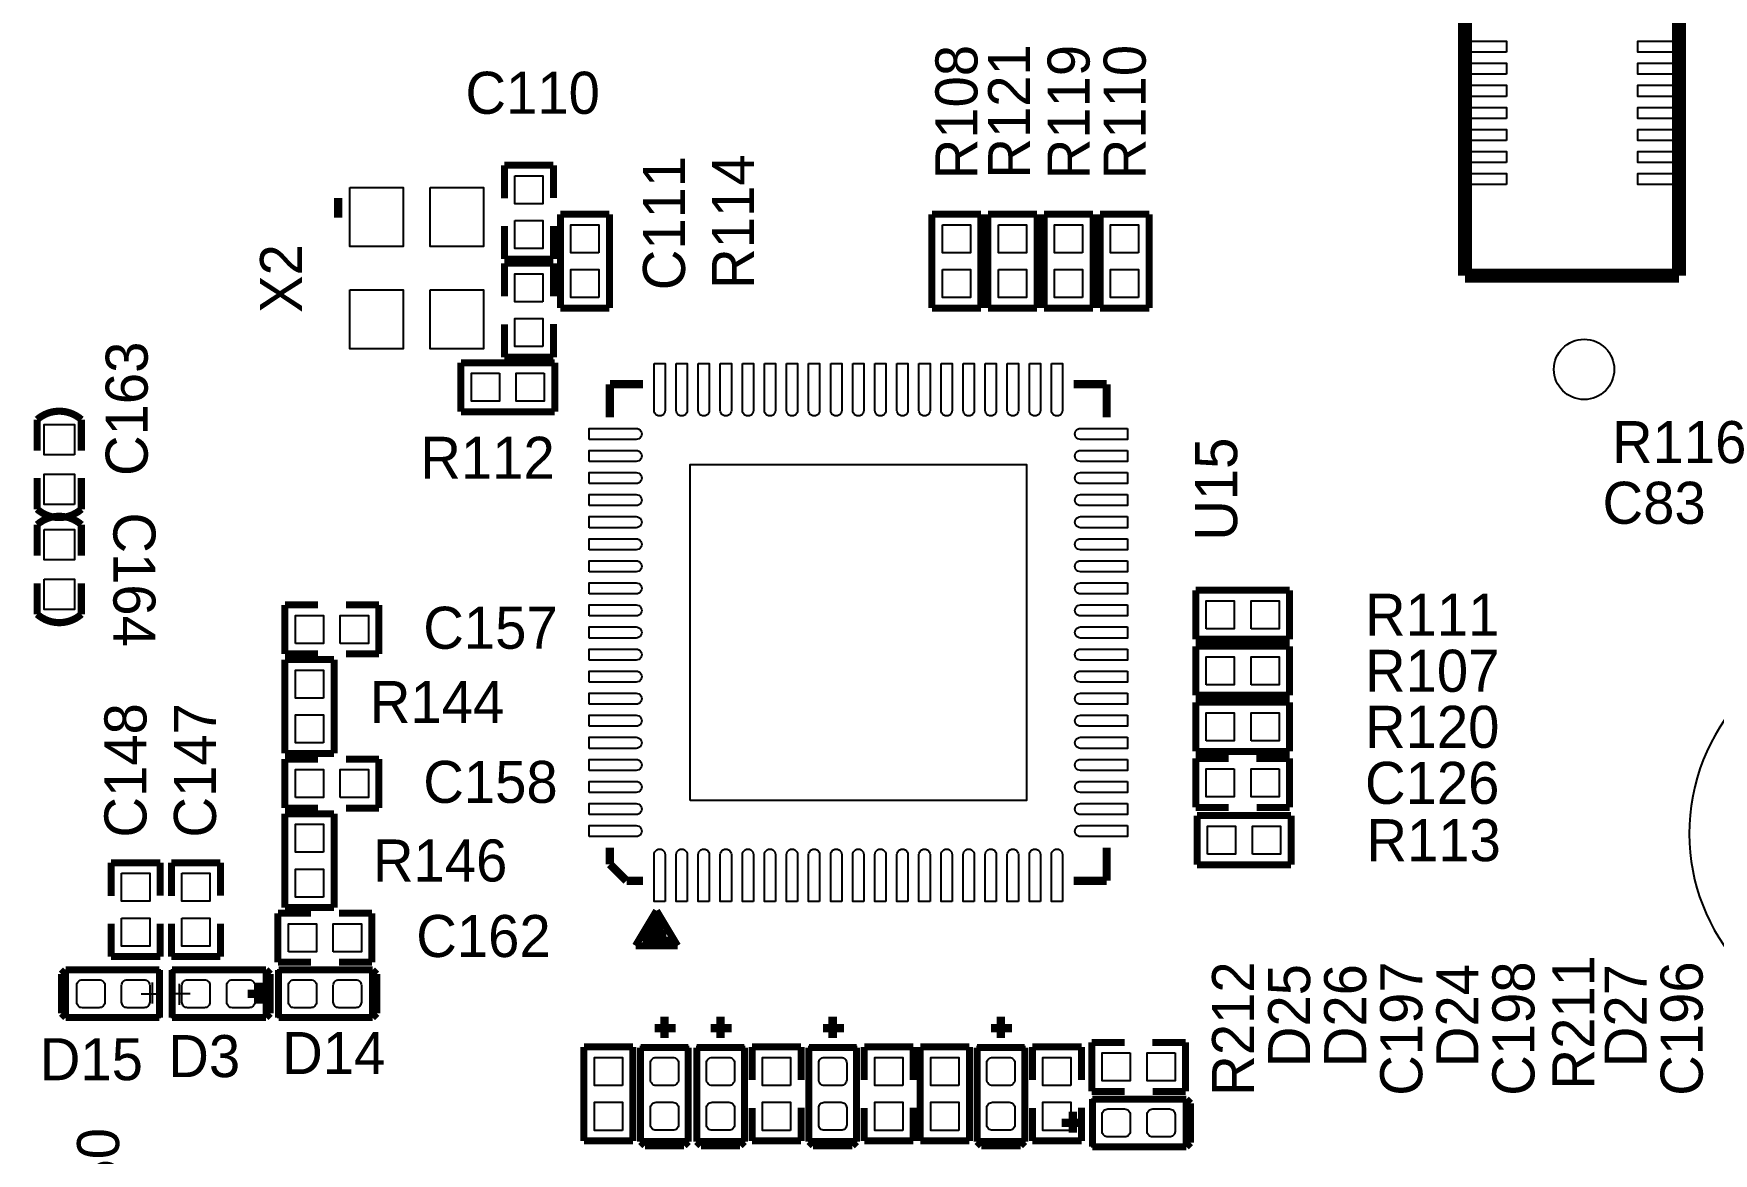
# Model space of a CAD drawing. Extents: x -68.5 to 22.8, y 26 to 103.8.
# Drawn here: x -40.09 to -9.65, y 45.42 to 65.72 of the extents above; entities that cross this region are included whole.
import ezdxf
from ezdxf.enums import TextEntityAlignment as Align

# ---------------------------------------------------------------- set-up
doc = ezdxf.new("R2010")
doc.units = 0
for name, color, linetype in [('PG_SILKSCREEN_TOP', 7, 'CONTINUOUS'), ('PIN_TOP', 84, 'CONTINUOUS'), ('RD_SILKSCREEN_TOP', 7, 'CONTINUOUS'), ('RKO_ALL', 1, 'CONTINUOUS')]:
    doc.layers.add(name, color=color, linetype=linetype)

msp = doc.modelspace()

# ---------------------------------------------------------------- linework, layer by layer
at = {"layer": 'PG_SILKSCREEN_TOP'}
for points, const_width in [([(-14.153896, 61.332872), (-14.153896, 84.432648)], 0.254), ([(-10.273792, 84.432648), (-10.273792, 61.332872)], 0.254), ([(-31.5595, 62.73419), (-31.5595, 63.3349)], 0.127), ([(-31.5595, 63.3349), (-30.6705, 63.3349)], 0.127), ([(-30.6705, 63.3349), (-30.6705, 62.738)], 0.127), ([(-34.5694, 62.738), (-34.5694, 62.3824)], 0.1524), ([(-30.5435, 62.4459), (-29.6545, 62.4459)], 0.127), ([(-30.5435, 60.7441), (-30.5435, 62.4459)], 0.127), ([(-29.6545, 62.4459), (-29.6545, 60.7441)], 0.127), ([(-23.8125, 60.7441), (-23.8125, 62.4459)], 0.127), ([(-23.8125, 62.4459), (-22.9235, 62.4459)], 0.127), ([(-22.9235, 62.4459), (-22.9235, 60.7441)], 0.127), ([(-22.7965, 60.7441), (-22.7965, 62.4459)], 0.127), ([(-22.7965, 62.4459), (-21.9075, 62.4459)], 0.127), ([(-21.9075, 62.4459), (-21.9075, 60.7441)], 0.127), ([(-21.7805, 62.4459), (-20.8915, 62.4459)], 0.127), ([(-21.7805, 60.7441), (-21.7805, 62.4459)], 0.127), ([(-20.8915, 62.4459), (-20.8915, 60.7441)], 0.127), ([(-20.7645, 62.4459), (-19.8755, 62.4459)], 0.127), ([(-20.7645, 60.7441), (-20.7645, 62.4459)], 0.127), ([(-19.8755, 62.4459), (-19.8755, 60.7441)], 0.127), ([(-31.5595, 61.6331), (-31.5595, 62.23)], 0.127), ([(-30.6705, 62.23), (-30.6705, 61.6331)], 0.127), ([(-30.6705, 61.6331), (-31.5595, 61.6331)], 0.127), ([(-31.5595, 60.96), (-31.5595, 61.5569)], 0.127), ([(-31.5595, 61.5569), (-30.6705, 61.5569)], 0.127), ([(-30.6705, 61.5569), (-30.6705, 60.96)], 0.127), ([(-10.273792, 61.332872), (-14.153896, 61.332872)], 0.254), ([(-29.6545, 60.7441), (-30.5435, 60.7441)], 0.127), ([(-22.9235, 60.7441), (-23.8125, 60.7441)], 0.127), ([(-21.9075, 60.7441), (-22.7965, 60.7441)], 0.127), ([(-20.8915, 60.7441), (-21.7805, 60.7441)], 0.127), ([(-19.8755, 60.7441), (-20.7645, 60.7441)], 0.127), ([(-31.5595, 59.8551), (-31.5595, 60.452)], 0.127), ([(-30.6705, 60.45581), (-30.6705, 59.8551)], 0.127), ([(-32.3469, 58.8645), (-32.3469, 59.7535)], 0.127), ([(-32.3469, 59.7535), (-30.6451, 59.7535)], 0.127), ([(-30.6705, 59.8551), (-31.5595, 59.8551)], 0.127), ([(-30.6451, 59.7535), (-30.6451, 58.8645)], 0.127), ([(-29.045916, 59.364118), (-29.646118, 59.364118)], 0.150114), ([(-29.646118, 59.364118), (-29.646118, 58.763916)], 0.150114), ([(-20.645882, 59.364118), (-21.246084, 59.364118)], 0.150114), ([(-20.645882, 58.763916), (-20.645882, 59.364118)], 0.150114), ([(-39.22395, 58.7248), (-39.22395, 58.161936)], 0.130048), ([(-30.6451, 58.8645), (-32.3469, 58.8645)], 0.127), ([(-39.22395, 57.0992), (-39.22395, 57.662064)], 0.130048), ([(-40.02405, 56.8198), (-40.02405, 56.256936)], 0.130048), ([(-40.02405, 55.1942), (-40.02405, 55.757064)], 0.130048), ([(-35.5346, 55.36438), (-34.9377, 55.36438)], 0.127), ([(-35.5346, 54.47538), (-35.5346, 55.36438)], 0.127), ([(-34.4297, 55.36438), (-33.8328, 55.36438)], 0.127), ([(-33.8328, 55.36438), (-33.8328, 54.47538)], 0.127), ([(-19.03222, 55.63108), (-17.33042, 55.63108)], 0.127), ([(-19.03222, 54.74208), (-19.03222, 55.63108)], 0.127), ([(-17.33042, 55.63108), (-17.33042, 54.74208)], 0.127), ([(-17.33042, 54.74208), (-19.03222, 54.74208)], 0.127), ([(-34.93389, 54.47538), (-35.5346, 54.47538)], 0.127), ([(-33.8328, 54.47538), (-34.4297, 54.47538)], 0.127), ([(-19.03222, 53.72608), (-19.03222, 54.61508)], 0.127), ([(-19.03222, 54.61508), (-17.33042, 54.61508)], 0.127), ([(-17.33042, 54.61508), (-17.33042, 53.72608)], 0.127), ([(-35.5346, 54.37378), (-34.6456, 54.37378)], 0.127), ([(-35.5346, 52.67198), (-35.5346, 54.37378)], 0.127), ([(-34.6456, 54.37378), (-34.6456, 52.67198)], 0.127), ([(-17.33042, 53.72608), (-19.03222, 53.72608)], 0.127), ([(-19.03222, 52.71008), (-19.03222, 53.59908)], 0.127), ([(-19.03222, 53.59908), (-17.33042, 53.59908)], 0.127), ([(-17.33042, 53.59908), (-17.33042, 52.71008)], 0.127), ([(-34.6456, 52.67198), (-35.5346, 52.67198)], 0.127), ([(-17.33042, 52.71008), (-19.03222, 52.71008)], 0.127), ([(-35.5346, 51.68138), (-35.5346, 52.57038)], 0.127), ([(-35.5346, 52.57038), (-34.9377, 52.57038)], 0.127), ([(-34.4297, 52.57038), (-33.8328, 52.57038)], 0.127), ([(-33.8328, 52.57038), (-33.8328, 51.68138)], 0.127), ([(-19.03222, 51.69408), (-19.03222, 52.58308)], 0.127), ([(-19.03222, 52.58308), (-18.43532, 52.58308)], 0.127), ([(-17.93113, 52.58308), (-17.33042, 52.58308)], 0.127), ([(-17.33042, 52.58308), (-17.33042, 51.69408)], 0.127), ([(-34.93389, 51.68138), (-35.5346, 51.68138)], 0.127), ([(-33.8328, 51.68138), (-34.4297, 51.68138)], 0.127), ([(-18.43532, 51.69408), (-19.03222, 51.69408)], 0.127), ([(-17.33042, 51.69408), (-17.92732, 51.69408)], 0.127), ([(-35.5346, 51.57978), (-34.6456, 51.57978)], 0.127), ([(-35.5346, 49.87798), (-35.5346, 51.57978)], 0.127), ([(-34.6456, 51.57978), (-34.6456, 49.87798)], 0.127), ([(-19.00682, 50.65522), (-19.00682, 51.54422)], 0.127), ([(-19.00682, 51.54422), (-17.30502, 51.54422)], 0.127), ([(-17.30502, 51.54422), (-17.30502, 50.65522)], 0.127), ([(-29.646118, 50.66411), (-29.646118, 50.964084)], 0.150114), ([(-20.645882, 50.363882), (-20.645882, 50.964084)], 0.150114), ([(-38.6842, 50.09007), (-38.6842, 50.69078)], 0.127), ([(-38.6842, 50.69078), (-37.7952, 50.69078)], 0.127), ([(-37.7952, 50.69078), (-37.7952, 50.09388)], 0.127), ([(-37.592, 50.09007), (-37.592, 50.69078)], 0.127), ([(-37.592, 50.69078), (-36.703, 50.69078)], 0.127), ([(-36.703, 50.69078), (-36.703, 50.09388)], 0.127), ([(-29.34589, 50.363882), (-29.646118, 50.66411)], 0.150114), ([(-17.30502, 50.65522), (-19.00682, 50.65522)], 0.127), ([(-29.045916, 50.363882), (-29.34589, 50.363882)], 0.150114), ([(-21.246084, 50.363882), (-20.645882, 50.363882)], 0.150114), ([(-34.6456, 49.87798), (-35.5346, 49.87798)], 0.127), ([(-38.6842, 48.98898), (-38.6842, 49.58588)], 0.127), ([(-37.7952, 49.58588), (-37.7952, 48.98898)], 0.127), ([(-37.592, 48.98898), (-37.592, 49.58588)], 0.127), ([(-36.703, 49.58588), (-36.703, 48.98898)], 0.127), ([(-35.6616, 49.77638), (-35.0647, 49.77638)], 0.127), ([(-35.6616, 48.88738), (-35.6616, 49.77638)], 0.127), ([(-34.5567, 49.77638), (-33.9598, 49.77638)], 0.127), ([(-33.9598, 49.77638), (-33.9598, 48.88738)], 0.127), ([(-29.182822, 49.186592), (-28.801822, 49.821592)], 0.127), ([(-28.954222, 49.465992), (-28.801822, 49.694592)], 0.127), ([(-28.801822, 49.821592), (-28.420822, 49.186592)], 0.127), ([(-28.801822, 49.694592), (-28.700222, 49.542192)], 0.127), ([(-29.055822, 49.288192), (-29.005022, 49.389792)], 0.127), ([(-28.547822, 49.288192), (-29.055822, 49.288192)], 0.127), ([(-29.005022, 49.389792), (-28.624022, 49.389792)], 0.127), ([(-28.674822, 49.465992), (-28.954222, 49.465992)], 0.127), ([(-28.700222, 49.542192), (-28.827222, 49.542192)], 0.127), ([(-28.624022, 49.389792), (-28.674822, 49.465992)], 0.127), ([(-28.547822, 49.186592), (-28.547822, 49.288192)], 0.127), ([(-37.7952, 48.98898), (-38.6842, 48.98898)], 0.127), ([(-36.703, 48.98898), (-37.592, 48.98898)], 0.127), ([(-28.420822, 49.186592), (-29.182822, 49.186592)], 0.127), ([(-28.420822, 49.186592), (-28.547822, 49.186592)], 0.127), ([(-39.5859, 48.67148), (-39.5097, 48.74768)], 0.127), ([(-39.5859, 47.96028), (-39.5859, 48.67148)], 0.127), ([(-39.5097, 47.88408), (-39.5097, 48.74768)], 0.127), ([(-39.5097, 48.74768), (-37.8079, 48.74768)], 0.127), ([(-37.8079, 48.74768), (-37.8079, 47.88408)], 0.127), ([(-37.5793, 48.74768), (-35.8775, 48.74768)], 0.127), ([(-37.5793, 47.88408), (-37.5793, 48.74768)], 0.127), ([(-35.8775, 48.74768), (-35.8775, 47.88408)], 0.127), ([(-35.8775, 48.74768), (-35.8013, 48.67148)], 0.127), ([(-35.8013, 48.67148), (-35.8013, 47.96028)], 0.127), ([(-35.06089, 48.88738), (-35.6616, 48.88738)], 0.127), ([(-35.6489, 48.74768), (-33.9471, 48.74768)], 0.127), ([(-35.6489, 47.88408), (-35.6489, 48.74768)], 0.127), ([(-33.9598, 48.88738), (-34.5567, 48.88738)], 0.127), ([(-33.9471, 48.74768), (-33.9471, 47.88408)], 0.127), ([(-33.9471, 48.74768), (-33.8709, 48.67148)], 0.127), ([(-33.8709, 48.67148), (-33.8709, 47.96028)], 0.127), ([(-36.0045, 48.13808), (-36.0045, 48.51908)], 0.1524), ([(-36.2077, 48.31588), (-35.8267, 48.31588)], 0.1524), ([(-39.5097, 47.88408), (-39.5859, 47.96028)], 0.127), ([(-37.8079, 47.88408), (-39.5097, 47.88408)], 0.127), ([(-35.8775, 47.88408), (-37.5793, 47.88408)], 0.127), ([(-35.8013, 47.96028), (-35.8775, 47.88408)], 0.127), ([(-33.9471, 47.88408), (-35.6489, 47.88408)], 0.127), ([(-33.8709, 47.96028), (-33.9471, 47.88408)], 0.127), ([(-28.658058, 47.897542), (-28.658058, 47.516542)], 0.1524), ([(-27.642058, 47.897542), (-27.642058, 47.516542)], 0.1524), ([(-25.610058, 47.897542), (-25.610058, 47.516542)], 0.1524), ([(-22.562058, 47.897542), (-22.562058, 47.516542)], 0.1524), ([(-28.835858, 47.694342), (-28.454858, 47.694342)], 0.1524), ([(-27.819858, 47.694342), (-27.438858, 47.694342)], 0.1524), ([(-25.787858, 47.694342), (-25.406858, 47.694342)], 0.1524), ([(-22.739858, 47.694342), (-22.358858, 47.694342)], 0.1524), ([(-20.9169, 46.5455), (-20.9169, 47.4345)], 0.127), ([(-20.9169, 47.4345), (-20.32, 47.4345)], 0.127), ([(-19.81581, 47.4345), (-19.2151, 47.4345)], 0.127), ([(-19.2151, 47.4345), (-19.2151, 46.5455)], 0.127), ([(-30.118558, 47.351188), (-29.229558, 47.351188)], 0.127), ([(-30.118558, 45.649388), (-30.118558, 47.351188)], 0.127), ([(-29.229558, 47.351188), (-29.229558, 45.649388)], 0.127), ([(-29.089858, 45.636942), (-29.089858, 47.338742)], 0.127), ([(-29.089858, 47.338742), (-28.226258, 47.338742)], 0.127), ([(-28.226258, 47.338742), (-28.226258, 45.636942)], 0.127), ([(-28.073858, 45.636942), (-28.073858, 47.338742)], 0.127), ([(-28.073858, 47.338742), (-27.210258, 47.338742)], 0.127), ([(-27.210258, 47.338742), (-27.210258, 45.636942)], 0.127), ([(-27.070558, 46.754288), (-27.070558, 47.351188)], 0.127), ([(-27.070558, 47.351188), (-26.181558, 47.351188)], 0.127), ([(-26.181558, 47.351188), (-26.181558, 46.754288)], 0.127), ([(-26.041858, 45.636942), (-26.041858, 47.338742)], 0.127), ([(-26.041858, 47.338742), (-25.178258, 47.338742)], 0.127), ([(-25.178258, 47.338742), (-25.178258, 45.636942)], 0.127), ([(-25.038558, 46.754288), (-25.038558, 47.351188)], 0.127), ([(-25.038558, 47.351188), (-24.149558, 47.351188)], 0.127), ([(-24.149558, 47.351188), (-24.149558, 46.754288)], 0.127), ([(-24.022558, 47.351188), (-23.133558, 47.351188)], 0.127), ([(-24.022558, 45.649388), (-24.022558, 47.351188)], 0.127), ([(-23.133558, 47.351188), (-23.133558, 45.649388)], 0.127), ([(-22.993858, 45.636942), (-22.993858, 47.338742)], 0.127), ([(-22.993858, 47.338742), (-22.130258, 47.338742)], 0.127), ([(-22.130258, 47.338742), (-22.130258, 45.636942)], 0.127), ([(-21.990558, 46.754288), (-21.990558, 47.351188)], 0.127), ([(-21.990558, 47.351188), (-21.101558, 47.351188)], 0.127), ([(-21.101558, 47.351188), (-21.101558, 46.754288)], 0.127), ([(-20.32, 46.5455), (-20.9169, 46.5455)], 0.127), ([(-19.2151, 46.5455), (-19.812, 46.5455)], 0.127), ([(-27.070558, 45.649388), (-27.070558, 46.246288)], 0.127), ([(-26.181558, 46.250352), (-26.181558, 45.649388)], 0.127), ([(-25.038558, 45.649388), (-25.038558, 46.246288)], 0.127), ([(-24.149558, 46.250352), (-24.149558, 45.649388)], 0.127), ([(-21.990558, 45.649388), (-21.990558, 46.246288)], 0.127), ([(-21.101558, 46.250352), (-21.101558, 45.649388)], 0.127), ([(-20.9042, 46.4058), (-19.2024, 46.4058)], 0.127), ([(-20.9042, 45.5422), (-20.9042, 46.4058)], 0.127), ([(-19.2024, 46.4058), (-19.2024, 45.5422)], 0.127), ([(-19.2024, 46.4058), (-19.1262, 46.3296)], 0.127), ([(-19.1262, 46.3296), (-19.1262, 45.6184)], 0.127), ([(-21.463, 45.974), (-21.082, 45.974)], 0.1524), ([(-21.2598, 45.7962), (-21.2598, 46.1772)], 0.1524), ([(-29.229558, 45.649388), (-30.118558, 45.649388)], 0.127), ([(-28.226258, 45.636942), (-29.089858, 45.636942)], 0.127), ([(-29.013658, 45.560742), (-29.089858, 45.636942)], 0.127), ([(-28.226258, 45.636942), (-28.302458, 45.560742)], 0.127), ([(-27.210258, 45.636942), (-28.073858, 45.636942)], 0.127), ([(-27.997658, 45.560742), (-28.073858, 45.636942)], 0.127), ([(-27.210258, 45.636942), (-27.286458, 45.560742)], 0.127), ([(-26.181558, 45.649388), (-27.070558, 45.649388)], 0.127), ([(-25.178258, 45.636942), (-26.041858, 45.636942)], 0.127), ([(-25.965658, 45.560742), (-26.041858, 45.636942)], 0.127), ([(-25.178258, 45.636942), (-25.254458, 45.560742)], 0.127), ([(-24.149558, 45.649388), (-25.038558, 45.649388)], 0.127), ([(-23.133558, 45.649388), (-24.022558, 45.649388)], 0.127), ([(-22.130258, 45.636942), (-22.993858, 45.636942)], 0.127), ([(-22.917658, 45.560742), (-22.993858, 45.636942)], 0.127), ([(-22.130258, 45.636942), (-22.206458, 45.560742)], 0.127), ([(-21.101558, 45.649388), (-21.990558, 45.649388)], 0.127), ([(-19.1262, 45.6184), (-19.2024, 45.5422)], 0.127), ([(-28.302458, 45.560742), (-29.013658, 45.560742)], 0.127), ([(-27.286458, 45.560742), (-27.997658, 45.560742)], 0.127), ([(-25.254458, 45.560742), (-25.965658, 45.560742)], 0.127), ([(-22.206458, 45.560742), (-22.917658, 45.560742)], 0.127), ([(-19.2024, 45.5422), (-20.9042, 45.5422)], 0.127)]:
    msp.add_lwpolyline(points, dxfattribs=dict(at, const_width=const_width))
at = {"layer": 'PG_SILKSCREEN_TOP', "const_width": 0.130048}
for points in [[(-40.02405, 58.161936), (-40.02405, 58.7248, -0.377946), (-39.22395, 58.7248)], [(-40.02405, 57.662064), (-40.02405, 57.0992, 0.377946), (-39.22395, 57.0992)], [(-39.22395, 56.256936), (-39.22395, 56.8198, 0.377946), (-40.02405, 56.8198)], [(-39.22395, 55.757064), (-39.22395, 55.1942, -0.377946), (-40.02405, 55.1942)]]:
    msp.add_lwpolyline(points, format="xyb", dxfattribs=at)
at = {"layer": 'PG_SILKSCREEN_TOP'}
for points in [[(-39.497, 48.76038), (-39.497, 47.87138)], [(-37.7952, 47.87138), (-37.7952, 48.76038)], [(-37.592, 48.76038), (-37.592, 47.87138)], [(-35.8902, 47.87138), (-35.8902, 48.76038)], [(-35.6616, 48.76038), (-35.6616, 47.87138)], [(-33.9598, 47.87138), (-33.9598, 48.76038)], [(-37.9349, 48.13808), (-37.9349, 48.51908)], [(-37.4523, 48.49368), (-37.4523, 48.11268)], [(-38.1381, 48.31588), (-37.7571, 48.31588)], [(-37.2491, 48.31588), (-37.6301, 48.31588)], [(-28.213558, 47.351442), (-29.102558, 47.351442)], [(-27.197558, 47.351442), (-28.086558, 47.351442)], [(-25.165558, 47.351442), (-26.054558, 47.351442)], [(-22.117558, 47.351442), (-23.006558, 47.351442)], [(-20.9169, 46.4185), (-20.9169, 45.5295)], [(-19.2151, 45.5295), (-19.2151, 46.4185)], [(-29.102558, 45.649642), (-28.213558, 45.649642)], [(-28.086558, 45.649642), (-27.197558, 45.649642)], [(-26.054558, 45.649642), (-25.165558, 45.649642)], [(-23.006558, 45.649642), (-22.117558, 45.649642)]]:
    msp.add_lwpolyline(points, dxfattribs=at)
at = {"layer": 'PIN_TOP'}
for points in [[(-13.403834, 65.382775), (-14.103858, 65.382775), (-14.103858, 65.582673), (-13.403834, 65.582673)], [(-10.32383, 65.382775), (-11.023854, 65.382775), (-11.023854, 65.582673), (-10.32383, 65.582673)], [(-13.403834, 64.982725), (-14.103858, 64.982725), (-14.103858, 65.182623), (-13.403834, 65.182623)], [(-10.32383, 64.982725), (-11.023854, 64.982725), (-11.023854, 65.182623), (-10.32383, 65.182623)], [(-13.403834, 64.582929), (-14.103858, 64.582929), (-14.103858, 64.782827), (-13.403834, 64.782827)], [(-10.32383, 64.582929), (-11.023854, 64.582929), (-11.023854, 64.782827), (-10.32383, 64.782827)], [(-13.403834, 64.182879), (-14.103858, 64.182879), (-14.103858, 64.382777), (-13.403834, 64.382777)], [(-10.32383, 64.182879), (-11.023854, 64.182879), (-11.023854, 64.382777), (-10.32383, 64.382777)], [(-13.403834, 63.782829), (-14.103858, 63.782829), (-14.103858, 63.982727), (-13.403834, 63.982727)], [(-10.32383, 63.782829), (-11.023854, 63.782829), (-11.023854, 63.982727), (-10.32383, 63.982727)], [(-13.403834, 63.382779), (-14.103858, 63.382779), (-14.103858, 63.582677), (-13.403834, 63.582677)], [(-10.32383, 63.382779), (-11.023854, 63.382779), (-11.023854, 63.582677), (-10.32383, 63.582677)], [(-31.369, 63.1444), (-30.861, 63.1444), (-30.861, 62.6364), (-31.369, 62.6364)], [(-13.403834, 62.982729), (-14.103858, 62.982729), (-14.103858, 63.182627), (-13.403834, 63.182627)], [(-10.32383, 62.982729), (-11.023854, 62.982729), (-11.023854, 63.182627), (-10.32383, 63.182627)], [(-34.356294, 62.927992), (-33.391094, 62.927992), (-33.391094, 61.861192), (-34.356294, 61.861192)], [(-32.902906, 62.927992), (-31.937706, 62.927992), (-31.937706, 61.861192), (-32.902906, 61.861192)], [(-31.369, 62.3316), (-30.861, 62.3316), (-30.861, 61.8236), (-31.369, 61.8236)], [(-29.845, 61.7474), (-30.353, 61.7474), (-30.353, 62.2554), (-29.845, 62.2554)], [(-23.622, 62.2554), (-23.114, 62.2554), (-23.114, 61.7474), (-23.622, 61.7474)], [(-22.606, 62.2554), (-22.098, 62.2554), (-22.098, 61.7474), (-22.606, 61.7474)], [(-21.082, 61.7474), (-21.59, 61.7474), (-21.59, 62.2554), (-21.082, 62.2554)], [(-20.066, 61.7474), (-20.574, 61.7474), (-20.574, 62.2554), (-20.066, 62.2554)], [(-30.861, 60.8584), (-31.369, 60.8584), (-31.369, 61.3664), (-30.861, 61.3664)], [(-29.845, 60.9346), (-30.353, 60.9346), (-30.353, 61.4426), (-29.845, 61.4426)], [(-23.622, 61.4426), (-23.114, 61.4426), (-23.114, 60.9346), (-23.622, 60.9346)], [(-22.606, 61.4426), (-22.098, 61.4426), (-22.098, 60.9346), (-22.606, 60.9346)], [(-21.082, 60.9346), (-21.59, 60.9346), (-21.59, 61.4426), (-21.082, 61.4426)], [(-20.066, 60.9346), (-20.574, 60.9346), (-20.574, 61.4426), (-20.066, 61.4426)], [(-34.356294, 61.074808), (-33.391094, 61.074808), (-33.391094, 60.008008), (-34.356294, 60.008008)], [(-32.902906, 61.074808), (-31.937706, 61.074808), (-31.937706, 60.008008), (-32.902906, 60.008008)], [(-30.861, 60.0456), (-31.369, 60.0456), (-31.369, 60.5536), (-30.861, 60.5536)], [(-31.6484, 59.563), (-31.6484, 59.055), (-32.1564, 59.055), (-32.1564, 59.563)], [(-30.8356, 59.563), (-30.8356, 59.055), (-31.3436, 59.055), (-31.3436, 59.563)], [(-39.349045, 58.087133), (-39.898955, 58.087133), (-39.898955, 58.637043), (-39.349045, 58.637043)], [(-28.194, 51.816), (-28.194, 57.912), (-22.098, 57.912), (-22.098, 51.816)], [(-39.349045, 57.186957), (-39.898955, 57.186957), (-39.898955, 57.736867), (-39.349045, 57.736867)], [(-39.898955, 56.732043), (-39.349045, 56.732043), (-39.349045, 56.182133), (-39.898955, 56.182133)], [(-39.898955, 55.831867), (-39.349045, 55.831867), (-39.349045, 55.281957), (-39.898955, 55.281957)], [(-18.84172, 54.93258), (-18.84172, 55.44058), (-18.33372, 55.44058), (-18.33372, 54.93258)], [(-18.02892, 54.93258), (-18.02892, 55.44058), (-17.52092, 55.44058), (-17.52092, 54.93258)], [(-35.3441, 54.66588), (-35.3441, 55.17388), (-34.8361, 55.17388), (-34.8361, 54.66588)], [(-34.5313, 54.66588), (-34.5313, 55.17388), (-34.0233, 55.17388), (-34.0233, 54.66588)], [(-34.8361, 53.67528), (-35.3441, 53.67528), (-35.3441, 54.18328), (-34.8361, 54.18328)], [(-18.84172, 53.91658), (-18.84172, 54.42458), (-18.33372, 54.42458), (-18.33372, 53.91658)], [(-18.02892, 53.91658), (-18.02892, 54.42458), (-17.52092, 54.42458), (-17.52092, 53.91658)], [(-34.8361, 52.86248), (-35.3441, 52.86248), (-35.3441, 53.37048), (-34.8361, 53.37048)], [(-18.84172, 52.90058), (-18.84172, 53.40858), (-18.33372, 53.40858), (-18.33372, 52.90058)], [(-18.02892, 52.90058), (-18.02892, 53.40858), (-17.52092, 53.40858), (-17.52092, 52.90058)], [(-35.3441, 51.87188), (-35.3441, 52.37988), (-34.8361, 52.37988), (-34.8361, 51.87188)], [(-34.5313, 51.87188), (-34.5313, 52.37988), (-34.0233, 52.37988), (-34.0233, 51.87188)], [(-18.33372, 52.39258), (-18.33372, 51.88458), (-18.84172, 51.88458), (-18.84172, 52.39258)], [(-17.52092, 52.39258), (-17.52092, 51.88458), (-18.02892, 51.88458), (-18.02892, 52.39258)], [(-34.8361, 50.88128), (-35.3441, 50.88128), (-35.3441, 51.38928), (-34.8361, 51.38928)], [(-18.81632, 50.84572), (-18.81632, 51.35372), (-18.30832, 51.35372), (-18.30832, 50.84572)], [(-18.00352, 50.84572), (-18.00352, 51.35372), (-17.49552, 51.35372), (-17.49552, 50.84572)], [(-34.8361, 50.06848), (-35.3441, 50.06848), (-35.3441, 50.57648), (-34.8361, 50.57648)], [(-38.4937, 50.50028), (-37.9857, 50.50028), (-37.9857, 49.99228), (-38.4937, 49.99228)], [(-37.4015, 50.50028), (-36.8935, 50.50028), (-36.8935, 49.99228), (-37.4015, 49.99228)], [(-38.4937, 49.68748), (-37.9857, 49.68748), (-37.9857, 49.17948), (-38.4937, 49.17948)], [(-37.4015, 49.68748), (-36.8935, 49.68748), (-36.8935, 49.17948), (-37.4015, 49.17948)], [(-35.4711, 49.07788), (-35.4711, 49.58588), (-34.9631, 49.58588), (-34.9631, 49.07788)], [(-34.6583, 49.07788), (-34.6583, 49.58588), (-34.1503, 49.58588), (-34.1503, 49.07788)], [(-20.2184, 47.244), (-20.2184, 46.736), (-20.7264, 46.736), (-20.7264, 47.244)], [(-19.4056, 47.244), (-19.4056, 46.736), (-19.9136, 46.736), (-19.9136, 47.244)], [(-29.420058, 46.652688), (-29.928058, 46.652688), (-29.928058, 47.160688), (-29.420058, 47.160688)], [(-26.372058, 46.652688), (-26.880058, 46.652688), (-26.880058, 47.160688), (-26.372058, 47.160688)], [(-24.340058, 46.652688), (-24.848058, 46.652688), (-24.848058, 47.160688), (-24.340058, 47.160688)], [(-23.324058, 46.652688), (-23.832058, 46.652688), (-23.832058, 47.160688), (-23.324058, 47.160688)], [(-21.292058, 46.652688), (-21.800058, 46.652688), (-21.800058, 47.160688), (-21.292058, 47.160688)], [(-29.420058, 45.839888), (-29.928058, 45.839888), (-29.928058, 46.347888), (-29.420058, 46.347888)], [(-26.372058, 45.839888), (-26.880058, 45.839888), (-26.880058, 46.347888), (-26.372058, 46.347888)], [(-24.340058, 45.839888), (-24.848058, 45.839888), (-24.848058, 46.347888), (-24.340058, 46.347888)], [(-23.324058, 45.839888), (-23.832058, 45.839888), (-23.832058, 46.347888), (-23.324058, 46.347888)], [(-21.292058, 45.839888), (-21.800058, 45.839888), (-21.800058, 46.347888), (-21.292058, 46.347888)]]:
    msp.add_lwpolyline(points, close=True, dxfattribs=at)
for points in [[(-28.846018, 59.739022), (-28.645866, 59.739022), (-28.645866, 58.889138, -1.00096), (-28.846018, 58.889138)], [(-28.445968, 59.739022), (-28.245816, 59.739022), (-28.245816, 58.889138, -1.00096), (-28.445968, 58.889138)], [(-28.046172, 59.739022), (-27.84602, 59.739022), (-27.84602, 58.889138, -1.00096), (-28.046172, 58.889138)], [(-27.646122, 59.739022), (-27.44597, 59.739022), (-27.44597, 58.889138, -1.00096), (-27.646122, 58.889138)], [(-27.246072, 59.739022), (-27.04592, 59.739022), (-27.04592, 58.889138, -1.00096), (-27.246072, 58.889138)], [(-26.846022, 59.739022), (-26.64587, 59.739022), (-26.64587, 58.889138, -1.00096), (-26.846022, 58.889138)], [(-26.445972, 59.739022), (-26.24582, 59.739022), (-26.24582, 58.889138, -1.00096), (-26.445972, 58.889138)], [(-26.046176, 59.739022), (-25.846024, 59.739022), (-25.846024, 58.889138, -1.00096), (-26.046176, 58.889138)], [(-25.646126, 59.739022), (-25.445974, 59.739022), (-25.445974, 58.889138, -1.00096), (-25.646126, 58.889138)], [(-25.246076, 59.739022), (-25.045924, 59.739022), (-25.045924, 58.889138, -1.00096), (-25.246076, 58.889138)], [(-24.846026, 59.739022), (-24.645874, 59.739022), (-24.645874, 58.889138, -1.00096), (-24.846026, 58.889138)], [(-24.445976, 59.739022), (-24.245824, 59.739022), (-24.245824, 58.889138, -1.00096), (-24.445976, 58.889138)], [(-24.04618, 59.739022), (-23.846028, 59.739022), (-23.846028, 58.889138, -1.00096), (-24.04618, 58.889138)], [(-23.64613, 59.739022), (-23.445978, 59.739022), (-23.445978, 58.889138, -1.00096), (-23.64613, 58.889138)], [(-23.24608, 59.739022), (-23.045928, 59.739022), (-23.045928, 58.889138, -1.00096), (-23.24608, 58.889138)], [(-22.84603, 59.739022), (-22.645878, 59.739022), (-22.645878, 58.889138, -1.00096), (-22.84603, 58.889138)], [(-22.44598, 59.739022), (-22.245828, 59.739022), (-22.245828, 58.889138, -1.00096), (-22.44598, 58.889138)], [(-22.046184, 59.739022), (-21.846032, 59.739022), (-21.846032, 58.889138, -1.00096), (-22.046184, 58.889138)], [(-21.646134, 59.739022), (-21.445982, 59.739022), (-21.445982, 58.889138, -1.00096), (-21.646134, 58.889138)], [(-30.021022, 58.363866), (-30.021022, 58.564018), (-29.171138, 58.564018, -1.00096), (-29.171138, 58.363866)], [(-20.270978, 58.564018), (-20.270978, 58.363866), (-21.120862, 58.363866, -1.00096), (-21.120862, 58.564018)], [(-30.021022, 57.963816), (-30.021022, 58.163968), (-29.171138, 58.163968, -1.00096), (-29.171138, 57.963816)], [(-20.270978, 58.163968), (-20.270978, 57.963816), (-21.120862, 57.963816, -1.00096), (-21.120862, 58.163968)], [(-30.021022, 57.56402), (-30.021022, 57.764172), (-29.171138, 57.764172, -1.00096), (-29.171138, 57.56402)], [(-20.270978, 57.764172), (-20.270978, 57.56402), (-21.120862, 57.56402, -1.00096), (-21.120862, 57.764172)], [(-30.021022, 57.16397), (-30.021022, 57.364122), (-29.171138, 57.364122, -1.00096), (-29.171138, 57.16397)], [(-20.270978, 57.364122), (-20.270978, 57.16397), (-21.120862, 57.16397, -1.00096), (-21.120862, 57.364122)], [(-30.021022, 56.76392), (-30.021022, 56.964072), (-29.171138, 56.964072, -1.00096), (-29.171138, 56.76392)], [(-20.270978, 56.964072), (-20.270978, 56.76392), (-21.120862, 56.76392, -1.00096), (-21.120862, 56.964072)], [(-30.021022, 56.36387), (-30.021022, 56.564022), (-29.171138, 56.564022, -1.00096), (-29.171138, 56.36387)], [(-20.270978, 56.564022), (-20.270978, 56.36387), (-21.120862, 56.36387, -1.00096), (-21.120862, 56.564022)], [(-30.021022, 55.96382), (-30.021022, 56.163972), (-29.171138, 56.163972, -1.00096), (-29.171138, 55.96382)], [(-20.270978, 56.163972), (-20.270978, 55.96382), (-21.120862, 55.96382, -1.00096), (-21.120862, 56.163972)], [(-30.021022, 55.564024), (-30.021022, 55.764176), (-29.171138, 55.764176, -1.00096), (-29.171138, 55.564024)], [(-20.270978, 55.764176), (-20.270978, 55.564024), (-21.120862, 55.564024, -1.00096), (-21.120862, 55.764176)], [(-30.021022, 55.163974), (-30.021022, 55.364126), (-29.171138, 55.364126, -1.00096), (-29.171138, 55.163974)], [(-20.270978, 55.364126), (-20.270978, 55.163974), (-21.120862, 55.163974, -1.00096), (-21.120862, 55.364126)], [(-30.021022, 54.763924), (-30.021022, 54.964076), (-29.171138, 54.964076, -1.00096), (-29.171138, 54.763924)], [(-20.270978, 54.964076), (-20.270978, 54.763924), (-21.120862, 54.763924, -1.00096), (-21.120862, 54.964076)], [(-30.021022, 54.363874), (-30.021022, 54.564026), (-29.171138, 54.564026, -1.00096), (-29.171138, 54.363874)], [(-20.270978, 54.564026), (-20.270978, 54.363874), (-21.120862, 54.363874, -1.00096), (-21.120862, 54.564026)], [(-30.021022, 53.963824), (-30.021022, 54.163976), (-29.171138, 54.163976, -1.00096), (-29.171138, 53.963824)], [(-20.270978, 54.163976), (-20.270978, 53.963824), (-21.120862, 53.963824, -1.00096), (-21.120862, 54.163976)], [(-30.021022, 53.564028), (-30.021022, 53.76418), (-29.171138, 53.76418, -1.00096), (-29.171138, 53.564028)], [(-20.270978, 53.76418), (-20.270978, 53.564028), (-21.120862, 53.564028, -1.00096), (-21.120862, 53.76418)], [(-30.021022, 53.163978), (-30.021022, 53.36413), (-29.171138, 53.36413, -1.00096), (-29.171138, 53.163978)], [(-20.270978, 53.36413), (-20.270978, 53.163978), (-21.120862, 53.163978, -1.00096), (-21.120862, 53.36413)], [(-30.021022, 52.763928), (-30.021022, 52.96408), (-29.171138, 52.96408, -1.00096), (-29.171138, 52.763928)], [(-20.270978, 52.96408), (-20.270978, 52.763928), (-21.120862, 52.763928, -1.00096), (-21.120862, 52.96408)], [(-30.021022, 52.363878), (-30.021022, 52.56403), (-29.171138, 52.56403, -1.00096), (-29.171138, 52.363878)], [(-20.270978, 52.56403), (-20.270978, 52.363878), (-21.120862, 52.363878, -1.00096), (-21.120862, 52.56403)], [(-30.021022, 51.963828), (-30.021022, 52.16398), (-29.171138, 52.16398, -1.00096), (-29.171138, 51.963828)], [(-20.270978, 52.16398), (-20.270978, 51.963828), (-21.120862, 51.963828, -1.00096), (-21.120862, 52.16398)], [(-30.021022, 51.564032), (-30.021022, 51.764184), (-29.171138, 51.764184, -1.00096), (-29.171138, 51.564032)], [(-20.270978, 51.764184), (-20.270978, 51.564032), (-21.120862, 51.564032, -1.00096), (-21.120862, 51.764184)], [(-30.021022, 51.163982), (-30.021022, 51.364134), (-29.171138, 51.364134, -1.00096), (-29.171138, 51.163982)], [(-20.270978, 51.364134), (-20.270978, 51.163982), (-21.120862, 51.163982, -1.00096), (-21.120862, 51.364134)], [(-28.645866, 49.988978), (-28.846018, 49.988978), (-28.846018, 50.838862, -1.00096), (-28.645866, 50.838862)], [(-28.245816, 49.988978), (-28.445968, 49.988978), (-28.445968, 50.838862, -1.00096), (-28.245816, 50.838862)], [(-27.84602, 49.988978), (-28.046172, 49.988978), (-28.046172, 50.838862, -1.00096), (-27.84602, 50.838862)], [(-27.44597, 49.988978), (-27.646122, 49.988978), (-27.646122, 50.838862, -1.00096), (-27.44597, 50.838862)], [(-27.04592, 49.988978), (-27.246072, 49.988978), (-27.246072, 50.838862, -1.00096), (-27.04592, 50.838862)], [(-26.64587, 49.988978), (-26.846022, 49.988978), (-26.846022, 50.838862, -1.00096), (-26.64587, 50.838862)], [(-26.24582, 49.988978), (-26.445972, 49.988978), (-26.445972, 50.838862, -1.00096), (-26.24582, 50.838862)], [(-25.846024, 49.988978), (-26.046176, 49.988978), (-26.046176, 50.838862, -1.00096), (-25.846024, 50.838862)], [(-25.445974, 49.988978), (-25.646126, 49.988978), (-25.646126, 50.838862, -1.00096), (-25.445974, 50.838862)], [(-25.045924, 49.988978), (-25.246076, 49.988978), (-25.246076, 50.838862, -1.00096), (-25.045924, 50.838862)], [(-24.645874, 49.988978), (-24.846026, 49.988978), (-24.846026, 50.838862, -1.00096), (-24.645874, 50.838862)], [(-24.245824, 49.988978), (-24.445976, 49.988978), (-24.445976, 50.838862, -1.00096), (-24.245824, 50.838862)], [(-23.846028, 49.988978), (-24.04618, 49.988978), (-24.04618, 50.838862, -1.00096), (-23.846028, 50.838862)], [(-23.445978, 49.988978), (-23.64613, 49.988978), (-23.64613, 50.838862, -1.00096), (-23.445978, 50.838862)], [(-23.045928, 49.988978), (-23.24608, 49.988978), (-23.24608, 50.838862, -1.00096), (-23.045928, 50.838862)], [(-22.645878, 49.988978), (-22.84603, 49.988978), (-22.84603, 50.838862, -1.00096), (-22.645878, 50.838862)], [(-22.245828, 49.988978), (-22.44598, 49.988978), (-22.44598, 50.838862, -1.00096), (-22.245828, 50.838862)], [(-21.846032, 49.988978), (-22.046184, 49.988978), (-22.046184, 50.838862, -1.00096), (-21.846032, 50.838862)], [(-21.445982, 49.988978), (-21.646134, 49.988978), (-21.646134, 50.838862, -1.00096), (-21.445982, 50.838862)], [(-38.7985, 48.46828), (-38.7985, 48.16348, -0.414214), (-38.9001, 48.06188), (-39.2049, 48.06188, -0.414214), (-39.3065, 48.16348), (-39.3065, 48.46828, -0.414214), (-39.2049, 48.56988), (-38.9001, 48.56988, -0.414214)], [(-37.9857, 48.46828), (-37.9857, 48.16348, -0.414214), (-38.0873, 48.06188), (-38.3921, 48.06188, -0.414214), (-38.4937, 48.16348), (-38.4937, 48.46828, -0.414214), (-38.3921, 48.56988), (-38.0873, 48.56988, -0.414214)], [(-37.4015, 48.16348), (-37.4015, 48.46828, -0.414214), (-37.2999, 48.56988), (-36.9951, 48.56988, -0.414214), (-36.8935, 48.46828), (-36.8935, 48.16348, -0.414214), (-36.9951, 48.06188), (-37.2999, 48.06188, -0.414214)], [(-36.5887, 48.16348), (-36.5887, 48.46828, -0.414214), (-36.4871, 48.56988), (-36.1823, 48.56988, -0.414214), (-36.0807, 48.46828), (-36.0807, 48.16348, -0.414214), (-36.1823, 48.06188), (-36.4871, 48.06188, -0.414214)], [(-35.4711, 48.16348), (-35.4711, 48.46828, -0.414214), (-35.3695, 48.56988), (-35.0647, 48.56988, -0.414214), (-34.9631, 48.46828), (-34.9631, 48.16348, -0.414214), (-35.0647, 48.06188), (-35.3695, 48.06188, -0.414214)], [(-34.6583, 48.16348), (-34.6583, 48.46828, -0.414214), (-34.5567, 48.56988), (-34.2519, 48.56988, -0.414214), (-34.1503, 48.46828), (-34.1503, 48.16348, -0.414214), (-34.2519, 48.06188), (-34.5567, 48.06188, -0.414214)], [(-28.810458, 47.160942), (-28.505658, 47.160942, -0.414214), (-28.404058, 47.059342), (-28.404058, 46.754542, -0.414214), (-28.505658, 46.652942), (-28.810458, 46.652942, -0.414214), (-28.912058, 46.754542), (-28.912058, 47.059342, -0.414214)], [(-27.794458, 47.160942), (-27.489658, 47.160942, -0.414214), (-27.388058, 47.059342), (-27.388058, 46.754542, -0.414214), (-27.489658, 46.652942), (-27.794458, 46.652942, -0.414214), (-27.896058, 46.754542), (-27.896058, 47.059342, -0.414214)], [(-25.762458, 47.160942), (-25.457658, 47.160942, -0.414214), (-25.356058, 47.059342), (-25.356058, 46.754542, -0.414214), (-25.457658, 46.652942), (-25.762458, 46.652942, -0.414214), (-25.864058, 46.754542), (-25.864058, 47.059342, -0.414214)], [(-22.714458, 47.160942), (-22.409658, 47.160942, -0.414214), (-22.308058, 47.059342), (-22.308058, 46.754542, -0.414214), (-22.409658, 46.652942), (-22.714458, 46.652942, -0.414214), (-22.816058, 46.754542), (-22.816058, 47.059342, -0.414214)], [(-28.810458, 46.348142), (-28.505658, 46.348142, -0.414214), (-28.404058, 46.246542), (-28.404058, 45.941742, -0.414214), (-28.505658, 45.840142), (-28.810458, 45.840142, -0.414214), (-28.912058, 45.941742), (-28.912058, 46.246542, -0.414214)], [(-27.794458, 46.348142), (-27.489658, 46.348142, -0.414214), (-27.388058, 46.246542), (-27.388058, 45.941742, -0.414214), (-27.489658, 45.840142), (-27.794458, 45.840142, -0.414214), (-27.896058, 45.941742), (-27.896058, 46.246542, -0.414214)], [(-25.762458, 46.348142), (-25.457658, 46.348142, -0.414214), (-25.356058, 46.246542), (-25.356058, 45.941742, -0.414214), (-25.457658, 45.840142), (-25.762458, 45.840142, -0.414214), (-25.864058, 45.941742), (-25.864058, 46.246542, -0.414214)], [(-22.714458, 46.348142), (-22.409658, 46.348142, -0.414214), (-22.308058, 46.246542), (-22.308058, 45.941742, -0.414214), (-22.409658, 45.840142), (-22.714458, 45.840142, -0.414214), (-22.816058, 45.941742), (-22.816058, 46.246542, -0.414214)], [(-20.7264, 45.8216), (-20.7264, 46.1264, -0.414214), (-20.6248, 46.228), (-20.32, 46.228, -0.414214), (-20.2184, 46.1264), (-20.2184, 45.8216, -0.414214), (-20.32, 45.72), (-20.6248, 45.72, -0.414214)], [(-19.9136, 45.8216), (-19.9136, 46.1264, -0.414214), (-19.812, 46.228), (-19.5072, 46.228, -0.414214), (-19.4056, 46.1264), (-19.4056, 45.8216, -0.414214), (-19.5072, 45.72), (-19.812, 45.72, -0.414214)]]:
    msp.add_lwpolyline(points, format="xyb", close=True, dxfattribs=at)
msp.add_circle((-11.99515, 59.63412), 0.5461, dxfattribs=at)
at = {"layer": 'RKO_ALL'}
msp.add_lwpolyline([(-2.876296, 51.226212, 2.004459), (-7.480554, 47.759874), (-5.485638, 47.759874, 0.334343)], format="xyb", close=True, dxfattribs=at)

# ---------------------------------------------------------------- texts
at = {"layer": 'RD_SILKSCREEN_TOP'}
for s, p in [('R108', (-22.987, 64.29756)), ('R121', (-22.03196, 64.31026)), ('R119', (-20.955, 64.29756)), ('R110', (-19.939, 64.29756)), ('C111', (-28.28544, 62.28588)), ('R114', (-27.03576, 62.31128)), ('X2', (-35.22472, 61.28004)), ('U15', (-18.28038, 57.46242)), ('C148', (-38.04412, 52.36464)), ('C147', (-36.78428, 52.36464)), ('R212', (-17.974818, 47.683928)), ('D25', (-16.958818, 47.919132)), ('D26', (-15.942818, 47.919132)), ('C197', (-14.926818, 47.683928)), ('D24', (-13.910818, 47.919132)), ('C198', (-12.894818, 47.683928)), ('R211', (-11.80846, 47.79772)), ('D27', (-10.862818, 47.919132)), ('C196', (-9.846818, 47.683928)), ('R50', (-38.53942, 44.94784))]:
    msp.add_text(s, height=0.762, rotation=90, dxfattribs=at).set_placement(p, align=Align.CENTER)
for s, p in [('C110', (-31.04642, 64.26708)), ('R116', (-10.27176, 57.93486)), ('R112', (-31.8643, 57.65038)), ('C83', (-10.72642, 56.83504)), ('R111', (-14.74724, 54.80558)), ('C157', (-31.81096, 54.56936)), ('R107', (-14.74724, 53.78958)), ('R144', (-32.7787, 53.22316)), ('R120', (-14.74724, 52.77358)), ('C158', (-31.81096, 51.77536)), ('C126', (-14.74724, 51.75758)), ('R113', (-14.72184, 50.71872)), ('R146', (-32.72282, 50.35042)), ('C162', (-31.93796, 48.98136)), ('D15', (-39.04234, 46.7487)), ('D3', (-36.99764, 46.80458)), ('D14', (-34.65068, 46.86046))]:
    msp.add_text(s, height=0.762, dxfattribs=at).set_placement(p, align=Align.CENTER)
for s, rotation, p in [('C163', 90, (-38.02126, 57.70118)), ('C164', 270, (-38.64356, 57.04078))]:
    msp.add_text(s, height=0.762, rotation=rotation, dxfattribs=at).set_placement(p)

doc.saveas('drawing.dxf')
